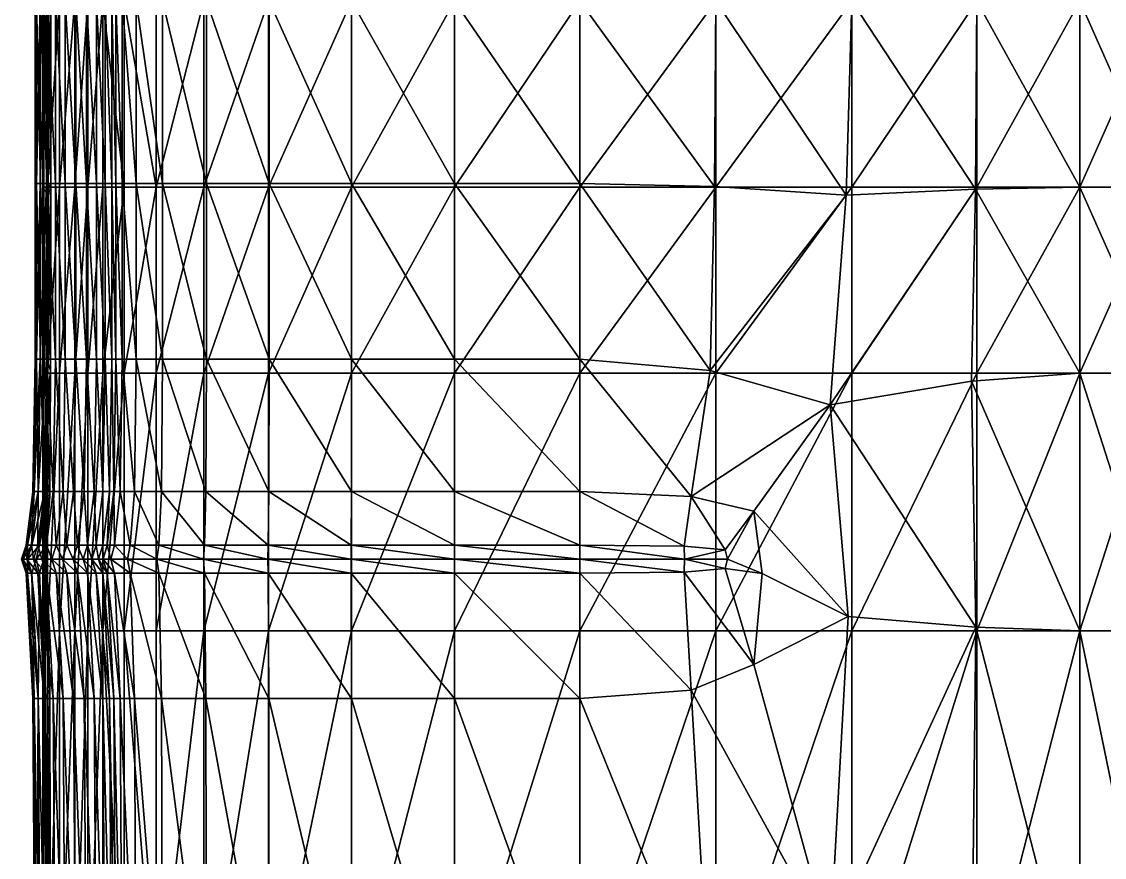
# Model space of a CAD drawing. Header units: centimetres. Extents: x -535 to 535, y -497 to 497.
# Drawn here: x -535.2 to -335.9, y 119.2 to 272.9 of the extents above; entities that cross this region are included whole.
import ezdxf

# ---------------------------------------------------------------- set-up
doc = ezdxf.new("R2010")
doc.units = ezdxf.units.CM
doc.layers.add('Object011', color=7, linetype='Continuous', true_color=0xe05656)

msp = doc.modelspace()

# ---------------------------------------------------------------- meshes
at = {"layer": 'Object011', "color": 31, "true_color": 0xe4b899}
mesh = msp.add_polyface(dxfattribs=at)
corners = [(-530.53, 276.72, -204.72), (-528.96, 276.72, -238.77), (-528.96, 243.14, -238.77), (-530.53, 243.14, -204.72), (-531.73, 276.72, -168.83), (-531.73, 243.14, -168.83), (-528.18, 276.73, 80.29), (-530.44, 276.73, 58.63), (-530.44, 242.5, 58.63), (-528.18, 242.5, 80.29), (-525.4, 276.72, 106.13), (-525.4, 242.49, 106.13), (-522.99, 276.72, 127.16), (-522.99, 242.49, 127.16), (-520.21, 276.72, 143.46), (-520.21, 242.49, 143.46), (-520.15, 315.6, 143.46), (-527.15, 276.72, -269.9), (-525.2, 276.72, -297.04), (-525.2, 243.14, -297.04), (-527.15, 243.14, -269.9), (-530.57, 276.72, 13.58), (-531.74, 276.72, -21.6), (-531.74, 243.14, -21.6), (-530.57, 243.14, 13.58), (-529.79, 276.72, 39.5), (-529.8, 242.62, 39.5), (-532.46, 276.72, -58.04), (-532.7, 276.72, -95.1), (-532.7, 243.14, -95.1), (-532.46, 243.14, -58.04), (-532.46, 276.72, -132.16), (-532.46, 243.14, -132.16), (-523.25, 276.72, -319.15), (-521.41, 276.72, -336.79), (-521.41, 243.14, -336.79), (-523.25, 243.14, -319.15), (-531.26, 276.73, 50.14), (-531.06, 276.73, 48.7), (-531.07, 242.14, 48.7), (-531.26, 242.5, 50.14), (-530.26, 276.73, 48.19), (-530.31, 241.04, 48.19)]
mesh.append_faces([[corners[k] for k in face] for face in [(0, 1, 2), (2, 3, 0), (4, 0, 3), (3, 5, 4), (6, 7, 8), (8, 9, 6), (10, 6, 9), (9, 11, 10), (12, 10, 11), (11, 13, 12), (14, 12, 13), (13, 15, 14), (12, 14, 16), (17, 18, 19), (19, 20, 17), (1, 17, 20), (20, 2, 1), (21, 22, 23), (23, 24, 21), (25, 21, 24), (24, 26, 25), (27, 28, 29), (29, 30, 27), (22, 27, 30), (30, 23, 22), (31, 4, 5), (5, 32, 31), (28, 31, 32), (32, 29, 28), (33, 34, 35), (35, 36, 33), (18, 33, 36), (36, 19, 18), (37, 38, 39), (39, 40, 37), (7, 37, 40), (40, 8, 7), (41, 25, 26), (26, 42, 41), (38, 41, 42), (42, 39, 38)]], dxfattribs={"vtx2": -1, "color": 31})
mesh = msp.add_polyface(dxfattribs=at)
corners = [(-501.16, 276.72, -381.83), (-489.63, 276.72, -382.53), (-489.63, 243.14, -382.53), (-501.16, 243.14, -381.83), (-509.25, 276.72, -380.43), (-509.25, 243.14, -380.43), (-432.45, 243.14, -382.77), (-455.47, 243.14, -382.77), (-455.47, 276.72, -382.77), (-489.75, 276.72, 170.1), (-474.46, 276.72, 170.91), (-474.46, 315.6, 170.91), (-489.75, 242.49, 170.1), (-474.46, 242.49, 170.91), (-455.47, 276.72, 170.91), (-455.47, 242.49, 170.91), (-517.84, 276.72, -368.83), (-516.66, 276.72, -374.37), (-516.66, 243.14, -374.37), (-517.84, 243.14, -368.83), (-518.58, 276.72, -361.04), (-518.58, 243.14, -361.04), (-519.81, 243.14, -350.56), (-518.58, 210.86, -361.04), (-520.15, 315.6, 143.46), (-520.21, 276.72, 143.46), (-516.32, 276.72, 155.13), (-516.32, 242.49, 155.13), (-520.21, 242.49, 143.46), (-510.42, 242.49, 162.94), (-510.42, 276.72, 162.94), (-516.28, 315.6, 155.13), (-501.16, 210.86, -381.83), (-489.63, 210.86, -382.53), (-474.46, 276.72, -382.77), (-474.46, 243.14, -382.77), (-432.45, 276.72, 170.91), (-501.65, 276.72, 167.69), (-501.65, 242.49, 167.69), (-514.11, 276.72, -378.08), (-514.11, 243.14, -378.08), (-517.84, 210.86, -368.83), (-516.66, 210.86, -374.37), (-519.81, 276.72, -350.56), (-521.41, 276.72, -336.79), (-521.41, 243.14, -336.79)]
mesh.append_faces([[corners[k] for k in face] for face in [(0, 1, 2), (2, 3, 0), (4, 0, 3), (3, 5, 4), (6, 7, 8), (9, 10, 11), (10, 9, 12), (12, 13, 10), (14, 10, 13), (13, 15, 14), (16, 17, 18), (18, 19, 16), (20, 16, 19), (19, 21, 20), (22, 21, 23), (24, 25, 26), (27, 26, 25), (25, 28, 27), (26, 27, 29), (29, 30, 26), (31, 26, 30), (5, 3, 32), (3, 2, 33), (34, 8, 7), (7, 35, 34), (1, 34, 35), (35, 2, 1), (36, 14, 15), (37, 30, 29), (29, 38, 37), (9, 37, 38), (38, 12, 9), (39, 4, 5), (5, 40, 39), (17, 39, 40), (40, 18, 17), (21, 19, 41), (19, 18, 42), (43, 20, 21), (21, 22, 43), (44, 43, 22), (22, 45, 44)]], dxfattribs={"vtx2": -1, "color": 31})
mesh = msp.add_polyface(dxfattribs=at)
corners = [(-359.36, 208.26, 170.91), (-340.37, 208.26, 170.91), (-340.37, 242.49, 170.91), (-359.36, 242.49, 170.91), (-383.37, 241.04, -382.77), (-386.35, 202.45, -382.77), (-408.41, 208.76, -382.77), (-407.66, 242.62, -382.77), (-359.61, 242.13, -382.77), (-360.35, 206.81, -382.77), (-432.45, 276.72, -382.77), (-407.42, 276.72, -382.77), (-432.45, 243.14, -382.77), (-455.47, 276.72, -382.77), (-432.45, 208.26, 170.91), (-407.42, 208.26, 170.91), (-407.42, 242.49, 170.91), (-432.45, 242.49, 170.91), (-455.47, 208.26, 170.91), (-382.38, 276.72, 170.91), (-359.36, 276.72, 170.91), (-359.36, 315.6, 170.91), (-407.42, 276.72, 170.91), (-382.38, 315.6, 170.91), (-382.38, 242.49, 170.91), (-359.36, 276.72, -382.77), (-340.37, 276.72, -382.77), (-340.37, 242.49, -382.77), (-340.37, 276.72, 170.91), (-340.37, 315.6, 170.91), (-382.38, 276.72, -382.77), (-455.47, 243.14, -382.77), (-432.45, 210.86, -382.77), (-455.47, 210.86, -382.77), (-432.45, 186.49, -383.18), (-455.47, 242.49, 170.91), (-432.45, 276.72, 170.91), (-407.42, 315.6, 170.91), (-455.47, 276.72, 170.91), (-432.45, 315.6, 170.91), (-382.38, 208.26, 170.91), (-340.37, 208.26, -382.77)]
mesh.append_faces([[corners[k] for k in face] for face in [(0, 1, 2), (2, 3, 0), (4, 5, 6), (6, 7, 4), (5, 4, 8), (8, 9, 5), (10, 11, 7), (7, 12, 10), (13, 10, 12), (14, 15, 16), (16, 17, 14), (18, 14, 17), (19, 20, 21), (22, 19, 23), (19, 22, 16), (16, 24, 19), (20, 19, 24), (24, 3, 20), (25, 26, 27), (27, 8, 25), (28, 20, 3), (20, 28, 29), (30, 25, 8), (8, 4, 30), (11, 30, 4), (4, 7, 11), (31, 12, 32), (6, 32, 12), (12, 7, 6), (33, 32, 34), (35, 17, 36), (22, 36, 17), (17, 16, 22), (36, 22, 37), (38, 36, 39), (40, 0, 3), (3, 24, 40), (15, 40, 24), (24, 16, 15), (41, 9, 8), (8, 27, 41)]], dxfattribs={"vtx2": -1, "color": 31})
mesh = msp.add_polyface(dxfattribs=at)
corners = [(-313.67, 276.72, 167.69), (-305.63, 276.72, 162.91), (-305.63, 315.6, 162.91), (-325.2, 276.72, 170.1), (-313.67, 315.6, 167.69), (-325.2, 242.49, 170.1), (-313.67, 242.49, 167.69), (-305.63, 242.49, 162.91), (-340.37, 208.26, 170.91), (-325.2, 208.26, 170.1), (-340.37, 242.49, 170.91), (-298.3, 242.49, -374.37), (-300.72, 242.49, -378.08), (-300.72, 276.72, -378.08), (-305.58, 276.72, -380.43), (-305.58, 242.49, -380.43), (-313.67, 208.26, -381.83), (-325.2, 208.26, -382.53), (-325.2, 242.49, -382.53), (-313.67, 242.49, -381.83), (-305.58, 208.26, -380.43), (-340.37, 276.72, -382.77), (-325.2, 276.72, -382.53), (-340.37, 242.49, -382.77), (-300.9, 242.49, 154.98), (-300.9, 208.26, 154.98), (-298.57, 208.26, 143.24), (-298.57, 242.49, 143.24), (-305.63, 208.26, 162.91), (-313.67, 208.26, 167.69), (-359.36, 242.49, 170.91), (-340.37, 276.72, 170.91), (-325.2, 315.6, 170.1), (-300.72, 208.26, -378.08), (-298.3, 208.26, -374.37), (-313.67, 276.72, -381.83), (-340.37, 208.26, -382.77), (-300.9, 276.72, 154.98), (-298.57, 276.72, 143.24)]
mesh.append_faces([[corners[k] for k in face] for face in [(0, 1, 2), (3, 0, 4), (0, 3, 5), (5, 6, 0), (1, 0, 6), (6, 7, 1), (8, 9, 5), (5, 10, 8), (11, 12, 13), (14, 13, 12), (12, 15, 14), (16, 17, 18), (18, 19, 16), (20, 16, 19), (19, 15, 20), (21, 22, 18), (18, 23, 21), (24, 25, 26), (26, 27, 24), (25, 24, 7), (7, 28, 25), (29, 28, 7), (7, 6, 29), (9, 29, 6), (6, 5, 9), (30, 10, 31), (3, 31, 10), (10, 5, 3), (31, 3, 32), (33, 20, 15), (15, 12, 33), (34, 33, 12), (35, 14, 15), (15, 19, 35), (22, 35, 19), (19, 18, 22), (17, 36, 23), (23, 18, 17), (37, 1, 7), (7, 24, 37), (38, 37, 24), (24, 27, 38)]], dxfattribs={"vtx2": -1, "color": 31})
mesh = msp.add_polyface(dxfattribs=at)
corners = [(-525.4, 208.26, 106.13), (-522.99, 208.26, 127.16), (-522.99, 242.49, 127.16), (-525.4, 242.49, 106.13), (-527.15, 210.86, -269.9), (-525.2, 210.86, -297.04), (-525.61, 186.49, -297.08), (-528.96, 210.86, -238.77), (-527.56, 186.49, -269.92), (-528.96, 243.14, -238.77), (-527.15, 243.14, -269.9), (-525.2, 243.14, -297.04), (-530.57, 210.86, 13.58), (-529.84, 208.76, 39.51), (-529.8, 242.62, 39.5), (-530.57, 243.14, 13.58), (-531.74, 210.86, -21.6), (-531.74, 243.14, -21.6), (-532.46, 210.86, -58.04), (-532.46, 243.14, -58.04), (-532.7, 210.86, -95.1), (-532.7, 243.14, -95.1), (-532.46, 210.86, -132.16), (-532.46, 243.14, -132.16), (-531.73, 210.86, -168.83), (-531.73, 243.14, -168.83), (-523.25, 210.86, -319.15), (-523.66, 186.49, -319.19), (-523.25, 243.14, -319.15), (-521.41, 210.86, -336.79), (-531.26, 242.5, 50.14), (-531.26, 208.26, 50.14), (-530.44, 208.26, 58.63), (-530.44, 242.5, 58.63), (-531.07, 242.14, 48.7), (-531.11, 206.81, 48.71), (-530.31, 241.04, 48.19), (-530.48, 202.46, 48.2), (-530.53, 210.86, -204.72), (-530.53, 243.14, -204.72), (-529.37, 186.49, -238.79), (-528.18, 208.26, 80.29), (-528.18, 242.5, 80.29)]
mesh.append_faces([[corners[k] for k in face] for face in [(0, 1, 2), (2, 3, 0), (4, 5, 6), (7, 4, 8), (4, 7, 9), (9, 10, 4), (5, 4, 10), (10, 11, 5), (12, 13, 14), (14, 15, 12), (16, 12, 15), (15, 17, 16), (18, 16, 17), (17, 19, 18), (20, 18, 19), (19, 21, 20), (22, 20, 21), (21, 23, 22), (24, 22, 23), (23, 25, 24), (5, 26, 27), (26, 5, 11), (11, 28, 26), (29, 26, 28), (30, 31, 32), (32, 33, 30), (31, 30, 34), (34, 35, 31), (36, 37, 35), (35, 34, 36), (37, 36, 14), (14, 13, 37), (38, 24, 25), (25, 39, 38), (7, 38, 39), (39, 9, 7), (38, 7, 40), (41, 0, 3), (3, 42, 41), (32, 41, 42), (42, 33, 32)]], dxfattribs={"vtx2": -1, "color": 31})
mesh = msp.add_polyface(dxfattribs=at)
corners = [(-474.46, 210.86, -382.77), (-455.47, 210.86, -382.77), (-455.47, 186.49, -383.18), (-489.63, 210.86, -382.53), (-474.47, 186.49, -383.18), (-489.63, 243.14, -382.53), (-474.46, 243.14, -382.77), (-455.47, 243.14, -382.77), (-522.99, 208.26, 127.16), (-520.21, 208.26, 143.46), (-520.21, 242.49, 143.46), (-522.99, 242.49, 127.16), (-432.45, 242.49, 170.91), (-455.47, 242.49, 170.91), (-455.47, 208.26, 170.91), (-501.65, 208.26, 167.69), (-489.75, 208.26, 170.1), (-489.75, 242.49, 170.1), (-501.65, 242.49, 167.69), (-510.42, 208.26, 162.94), (-510.42, 242.49, 162.94), (-516.66, 210.86, -374.37), (-514.11, 210.86, -378.08), (-514.37, 186.49, -378.37), (-516.66, 243.14, -374.37), (-514.11, 243.14, -378.08), (-509.25, 210.86, -380.43), (-509.25, 243.14, -380.43), (-523.25, 210.86, -319.15), (-521.41, 210.86, -336.79), (-521.82, 186.49, -336.83), (-523.25, 243.14, -319.15), (-521.41, 243.14, -336.79), (-519.81, 210.86, -350.56), (-518.58, 210.86, -361.04), (-518.98, 186.49, -361.1), (-520.22, 186.49, -350.6), (-519.81, 243.14, -350.56), (-501.16, 210.86, -381.83), (-501.16, 243.14, -381.83), (-489.66, 186.49, -382.94), (-501.25, 186.49, -382.23), (-432.45, 210.86, -382.77), (-474.46, 208.26, 170.91), (-474.46, 242.49, 170.91), (-517.84, 210.86, -368.83), (-518.58, 243.14, -361.04), (-517.84, 243.14, -368.83), (-517.01, 186.49, -374.56), (-518.23, 186.49, -368.95), (-516.32, 208.26, 155.13), (-516.32, 242.49, 155.13)]
mesh.append_faces([[corners[k] for k in face] for face in [(0, 1, 2), (3, 0, 4), (0, 3, 5), (5, 6, 0), (1, 0, 6), (6, 7, 1), (8, 9, 10), (10, 11, 8), (12, 13, 14), (15, 16, 17), (17, 18, 15), (19, 15, 18), (18, 20, 19), (21, 22, 23), (22, 21, 24), (24, 25, 22), (26, 22, 25), (25, 27, 26), (28, 29, 30), (31, 32, 29), (33, 34, 35), (29, 33, 36), (33, 29, 32), (32, 37, 33), (34, 33, 37), (38, 26, 27), (3, 38, 39), (38, 3, 40), (26, 38, 41), (42, 1, 7), (43, 14, 13), (13, 44, 43), (16, 43, 44), (44, 17, 16), (45, 34, 46), (21, 45, 47), (45, 21, 48), (34, 45, 49), (50, 19, 20), (20, 51, 50), (9, 50, 51), (51, 10, 9)]], dxfattribs={"vtx2": -1, "color": 31})
mesh = msp.add_polyface(dxfattribs=at)
corners = [(-530.57, 210.86, 13.58), (-531.74, 210.86, -21.6), (-532.13, 186.49, -21.59), (-530.89, 186.49, 13.59), (-529.84, 208.76, 39.51), (-530.01, 185.58, 39.52), (-532.46, 210.86, -58.04), (-532.7, 210.86, -95.1), (-533.11, 186.49, -95.1), (-532.87, 186.49, -58.03), (-532.46, 210.86, -132.16), (-531.73, 210.86, -168.83), (-532.15, 186.49, -168.84), (-532.87, 186.49, -132.17), (-531.26, 208.26, 50.14), (-531.26, 160.83, 50.14), (-530.44, 160.83, 58.63), (-530.44, 208.26, 58.63), (-531.11, 206.81, 48.71), (-530.48, 202.46, 48.2), (-530.38, 182.87, 48.19), (-530.92, 163.47, 48.22), (-531.22, 161.49, 48.71), (-529.37, 186.49, -238.79), (-530.94, 186.49, -204.74), (-530.53, 210.86, -204.72), (-531.86, 176.63, 13.63), (-530.64, 176.41, 39.56), (-533.3, 176.63, -21.56), (-534.11, 176.63, -58.02), (-534.35, 176.63, -95.1), (-534.11, 176.63, -132.18), (-533.38, 176.63, -168.88), (-530.85, 171.39, 48.22), (-530.51, 175.76, 48.21), (-532.18, 176.63, -204.79), (-530.61, 176.63, -238.85)]
mesh.append_faces([[corners[k] for k in face] for face in [(0, 1, 2), (2, 3, 0), (4, 0, 3), (3, 5, 4), (6, 7, 8), (8, 9, 6), (1, 6, 9), (9, 2, 1), (10, 11, 12), (12, 13, 10), (7, 10, 13), (13, 8, 7), (14, 15, 16), (16, 17, 14), (15, 14, 18), (19, 4, 5), (5, 20, 19), (21, 19, 20), (22, 18, 19), (23, 24, 25), (11, 25, 24), (24, 12, 11), (26, 27, 5), (5, 3, 26), (28, 26, 3), (3, 2, 28), (29, 28, 2), (2, 9, 29), (30, 29, 9), (9, 8, 30), (31, 30, 8), (8, 13, 31), (32, 31, 13), (13, 12, 32), (33, 20, 34), (27, 34, 20), (20, 5, 27), (35, 32, 12), (12, 24, 35), (36, 35, 24), (24, 23, 36)]], dxfattribs={"vtx2": -1, "color": 31})
mesh = msp.add_polyface(dxfattribs=at)
corners = [(-522.99, 208.26, 127.16), (-525.4, 208.26, 106.13), (-525.4, 160.83, 106.13), (-520.21, 208.26, 143.46), (-522.99, 160.83, 127.16), (-525.61, 186.49, -297.08), (-527.56, 186.49, -269.92), (-527.15, 210.86, -269.9), (-529.37, 186.49, -238.79), (-528.96, 210.86, -238.77), (-501.65, 208.26, 167.69), (-510.42, 208.26, 162.94), (-510.42, 160.83, 162.94), (-514.11, 210.86, -378.08), (-509.25, 210.86, -380.43), (-509.42, 186.49, -380.78), (-514.37, 186.49, -378.37), (-517.01, 186.49, -374.56), (-516.66, 210.86, -374.37), (-521.82, 186.49, -336.83), (-523.66, 186.49, -319.19), (-523.25, 210.86, -319.15), (-525.2, 210.86, -297.04), (-518.98, 186.49, -361.1), (-520.22, 186.49, -350.6), (-519.81, 210.86, -350.56), (-521.41, 210.86, -336.79), (-501.25, 186.49, -382.23), (-518.23, 186.49, -368.95), (-517.84, 210.86, -368.83), (-518.58, 210.86, -361.04), (-516.32, 208.26, 155.13), (-520.21, 160.83, 143.46), (-516.32, 160.83, 155.13), (-528.18, 208.26, 80.29), (-530.44, 208.26, 58.63), (-530.44, 160.83, 58.63), (-528.18, 160.83, 80.29), (-528.79, 176.63, -270.01), (-530.61, 176.63, -238.85), (-526.85, 176.63, -297.18), (-515.17, 176.63, -379.21), (-518.05, 176.63, -375.13), (-509.93, 176.63, -381.86), (-524.89, 176.63, -319.31), (-523.05, 176.63, -336.96), (-521.45, 176.63, -350.73), (-520.2, 176.63, -361.28), (-501.52, 176.63, -383.41), (-519.4, 176.63, -369.29)]
mesh.append_faces([[corners[k] for k in face] for face in [(0, 1, 2), (3, 0, 4), (5, 6, 7), (6, 8, 9), (10, 11, 12), (13, 14, 15), (15, 16, 13), (16, 17, 18), (19, 20, 21), (20, 5, 22), (23, 24, 25), (24, 19, 26), (27, 15, 14), (17, 28, 29), (28, 23, 30), (31, 3, 32), (11, 31, 33), (34, 35, 36), (36, 37, 34), (1, 34, 37), (37, 2, 1), (38, 39, 8), (8, 6, 38), (40, 38, 6), (6, 5, 40), (41, 42, 17), (17, 16, 41), (43, 41, 16), (16, 15, 43), (44, 40, 5), (5, 20, 44), (45, 44, 20), (20, 19, 45), (46, 45, 19), (19, 24, 46), (47, 46, 24), (24, 23, 47), (48, 43, 15), (49, 47, 23), (23, 28, 49), (42, 49, 28), (28, 17, 42)]], dxfattribs={"vtx2": -1, "color": 31})
mesh = msp.add_polyface(dxfattribs=at)
corners = [(-455.47, 186.49, -383.18), (-474.47, 186.49, -383.18), (-474.46, 210.86, -382.77), (-489.66, 186.49, -382.94), (-489.63, 210.86, -382.53), (-432.45, 208.26, 170.91), (-455.47, 208.26, 170.91), (-455.47, 160.83, 170.91), (-432.45, 160.83, 170.91), (-489.75, 208.26, 170.1), (-501.65, 208.26, 167.69), (-501.65, 160.83, 167.69), (-489.75, 160.83, 170.1), (-501.25, 186.49, -382.23), (-501.16, 210.86, -381.83), (-432.45, 186.49, -383.18), (-455.47, 210.86, -382.77), (-474.46, 208.26, 170.91), (-474.46, 160.83, 170.91), (-474.5, 176.63, -384.42), (-489.77, 176.63, -384.17), (-455.48, 176.63, -384.42), (-455.49, 174.03, -385.24), (-474.52, 174.03, -385.24), (-489.84, 174.03, -384.98), (-432.45, 171.43, -384.42), (-455.48, 171.43, -384.42), (-432.45, 174.03, -385.24), (-413.24, 171.65, -384.28), (-501.52, 171.43, -383.41), (-489.77, 171.43, -384.17), (-489.66, 148.38, -382.94), (-501.7, 174.03, -384.2), (-474.5, 171.43, -384.42), (-455.47, 148.38, -383.18), (-509.42, 186.49, -380.78), (-501.52, 176.63, -383.41), (-509.93, 176.63, -381.86), (-432.45, 176.63, -384.42), (-413.24, 176.41, -384.28)]
mesh.append_faces([[corners[k] for k in face] for face in [(0, 1, 2), (1, 3, 4), (5, 6, 7), (7, 8, 5), (9, 10, 11), (11, 12, 9), (3, 13, 14), (15, 0, 16), (17, 9, 12), (12, 18, 17), (6, 17, 18), (18, 7, 6), (19, 20, 3), (3, 1, 19), (21, 19, 1), (1, 0, 21), (19, 21, 22), (22, 23, 19), (20, 19, 23), (23, 24, 20), (25, 26, 22), (22, 27, 25), (28, 25, 27), (29, 30, 31), (30, 29, 32), (32, 24, 30), (33, 26, 34), (33, 30, 24), (24, 23, 33), (26, 33, 23), (23, 22, 26), (35, 13, 36), (20, 36, 13), (13, 3, 20), (36, 20, 24), (24, 32, 36), (37, 36, 32), (38, 21, 0), (0, 15, 38), (39, 38, 15), (21, 38, 27), (27, 22, 21)]], dxfattribs={"vtx2": -1, "color": 31})
mesh = msp.add_polyface(dxfattribs=at)
corners = [(-340.37, 208.26, 170.91), (-359.36, 208.26, 170.91), (-359.36, 160.83, 170.91), (-340.37, 160.83, 170.91), (-325.2, 208.26, 170.1), (-325.2, 160.83, 170.1), (-386.35, 202.45, -382.77), (-360.35, 206.81, -382.77), (-359.53, 161.49, -382.77), (-383.06, 163.47, -382.77), (-400.42, 182.87, -383.04), (-398.84, 171.39, -383.11), (-411.92, 185.58, -383.15), (-408.41, 208.76, -382.77), (-407.42, 208.26, 170.91), (-432.45, 208.26, 170.91), (-432.45, 160.83, 170.91), (-407.42, 160.83, 170.91), (-313.67, 160.83, -381.83), (-325.2, 160.83, -382.53), (-325.2, 208.26, -382.53), (-432.45, 210.86, -382.77), (-432.45, 186.49, -383.18), (-382.38, 208.26, 170.91), (-382.38, 160.83, 170.91), (-340.37, 208.26, -382.77), (-340.37, 160.83, -382.77), (-405.68, 175.76, -383.87), (-413.24, 176.41, -384.28), (-405.25, 174.03, -384.14), (-413.13, 174.03, -384.97), (-405.68, 172.3, -383.87), (-400.42, 154.63, -383.04), (-413.24, 171.65, -384.28), (-411.92, 149.94, -383.15), (-432.45, 171.43, -384.42), (-432.45, 148.38, -383.18), (-432.45, 174.03, -385.24), (-432.45, 176.63, -384.42)]
mesh.append_faces([[corners[k] for k in face] for face in [(0, 1, 2), (2, 3, 0), (4, 0, 3), (3, 5, 4), (6, 7, 8), (8, 9, 6), (10, 6, 9), (9, 11, 10), (6, 10, 12), (12, 13, 6), (14, 15, 16), (16, 17, 14), (18, 19, 20), (21, 13, 12), (12, 22, 21), (23, 14, 17), (17, 24, 23), (1, 23, 24), (24, 2, 1), (25, 20, 19), (19, 26, 25), (7, 25, 26), (26, 8, 7), (27, 28, 12), (12, 10, 27), (29, 27, 10), (10, 11, 29), (27, 29, 30), (30, 28, 27), (31, 29, 11), (11, 32, 31), (33, 31, 32), (32, 34, 33), (31, 33, 30), (30, 29, 31), (35, 33, 34), (34, 36, 35), (37, 30, 33), (22, 12, 28), (38, 28, 30), (30, 37, 38), (32, 11, 9)]], dxfattribs={"vtx2": -1, "color": 31})
mesh = msp.add_polyface(dxfattribs=at)
corners = [(-525.4, 160.83, 106.13), (-522.99, 160.83, 127.16), (-522.99, 208.26, 127.16), (-520.21, 160.83, 143.46), (-520.21, 208.26, 143.46), (-510.42, 160.83, 162.94), (-501.65, 160.83, 167.69), (-501.65, 208.26, 167.69), (-516.32, 160.83, 155.13), (-516.32, 208.26, 155.13), (-510.42, 208.26, 162.94), (-528.79, 176.63, -270.01), (-526.85, 176.63, -297.18), (-527.67, 174.03, -297.25), (-515.17, 176.63, -379.21), (-509.93, 176.63, -381.86), (-510.27, 174.03, -382.58), (-515.7, 174.03, -379.78), (-518.05, 176.63, -375.13), (-518.75, 174.03, -375.52), (-529.62, 174.03, -270.06), (-526.85, 171.43, -297.18), (-501.52, 171.43, -383.41), (-509.93, 171.43, -381.86), (-501.7, 174.03, -384.2), (-515.17, 171.43, -379.21), (-518.05, 171.43, -375.13), (-519.4, 171.43, -369.29), (-520.2, 171.43, -361.28), (-521.01, 174.03, -361.4), (-520.17, 174.03, -369.51), (-524.89, 176.63, -319.31), (-523.05, 176.63, -336.96), (-523.87, 174.03, -337.05), (-525.71, 174.03, -319.39), (-521.45, 176.63, -350.73), (-520.2, 176.63, -361.28), (-522.27, 174.03, -350.82), (-521.45, 171.43, -350.73), (-523.05, 171.43, -336.96), (-524.89, 171.43, -319.31), (-519.4, 176.63, -369.29)]
mesh.append_faces([[corners[k] for k in face] for face in [(0, 1, 2), (1, 3, 4), (5, 6, 7), (3, 8, 9), (8, 5, 10), (11, 12, 13), (14, 15, 16), (16, 17, 14), (18, 14, 17), (17, 19, 18), (20, 13, 21), (22, 23, 16), (16, 24, 22), (25, 26, 19), (19, 17, 25), (23, 25, 17), (17, 16, 23), (27, 28, 29), (29, 30, 27), (26, 27, 30), (30, 19, 26), (31, 32, 33), (33, 34, 31), (12, 31, 34), (34, 13, 12), (35, 36, 29), (29, 37, 35), (32, 35, 37), (37, 33, 32), (38, 39, 33), (33, 37, 38), (28, 38, 37), (37, 29, 28), (40, 21, 13), (13, 34, 40), (39, 40, 34), (34, 33, 39), (24, 16, 15), (41, 18, 19), (19, 30, 41), (36, 41, 30), (30, 29, 36)]], dxfattribs={"vtx2": -1, "color": 31})
mesh = msp.add_polyface(dxfattribs=at)
corners = [(-531.11, 206.81, 48.71), (-531.22, 161.49, 48.71), (-531.26, 160.83, 50.14), (-530.38, 182.87, 48.19), (-530.85, 171.39, 48.22), (-530.92, 163.47, 48.22), (-530.48, 202.46, 48.2), (-527.67, 174.03, -297.25), (-529.62, 174.03, -270.06), (-528.79, 176.63, -270.01), (-530.61, 176.63, -238.85), (-531.43, 174.03, -238.9), (-531.86, 176.63, 13.63), (-533.3, 176.63, -21.56), (-534.08, 174.03, -21.54), (-532.5, 174.03, 13.66), (-530.64, 176.41, 39.56), (-531.11, 174.03, 39.59), (-528.79, 171.43, -270.01), (-530.61, 171.43, -238.85), (-526.85, 171.43, -297.18), (-534.21, 174.03, -168.9), (-533, 174.03, -204.82), (-532.18, 171.43, -204.79), (-531.86, 171.43, 13.63), (-530.64, 171.65, 39.56), (-533.3, 171.43, -21.56), (-534.11, 176.63, -58.02), (-534.35, 176.63, -95.1), (-535.17, 174.03, -95.1), (-534.93, 174.03, -58), (-534.11, 176.63, -132.18), (-533.38, 176.63, -168.88), (-534.93, 174.03, -132.19), (-534.11, 171.43, -132.18), (-533.38, 171.43, -168.88), (-534.11, 171.43, -58.02), (-534.35, 171.43, -95.1), (-530.51, 172.3, 48.21), (-530.85, 174.03, 48.23), (-530.51, 175.76, 48.21), (-532.18, 176.63, -204.79)]
mesh.append_faces([[corners[k] for k in face] for face in [(0, 1, 2), (3, 4, 5), (6, 5, 1), (7, 8, 9), (10, 9, 8), (8, 11, 10), (12, 13, 14), (14, 15, 12), (16, 12, 15), (15, 17, 16), (18, 19, 11), (11, 8, 18), (20, 18, 8), (21, 22, 23), (19, 23, 22), (22, 11, 19), (24, 25, 17), (17, 15, 24), (15, 14, 26), (27, 28, 29), (29, 30, 27), (13, 27, 30), (30, 14, 13), (31, 32, 21), (21, 33, 31), (28, 31, 33), (33, 29, 28), (29, 33, 34), (33, 21, 35), (14, 30, 36), (37, 36, 30), (30, 29, 37), (38, 39, 17), (17, 25, 38), (40, 39, 4), (40, 16, 17), (17, 39, 40), (41, 10, 11), (11, 22, 41), (32, 41, 22), (22, 21, 32)]], dxfattribs={"vtx2": -1, "color": 31})
mesh = msp.add_polyface(dxfattribs=at)
corners = [(-528.79, 171.43, -270.01), (-526.85, 171.43, -297.18), (-525.61, 148.38, -297.08), (-527.56, 148.38, -269.92), (-530.61, 171.43, -238.85), (-529.37, 148.38, -238.79), (-532.18, 171.43, -204.79), (-530.94, 148.38, -204.74), (-533.38, 171.43, -168.88), (-532.15, 148.38, -168.84), (-534.21, 174.03, -168.9), (-501.25, 148.38, -382.23), (-509.42, 148.38, -380.78), (-509.93, 171.43, -381.86), (-515.17, 171.43, -379.21), (-514.37, 148.38, -378.37), (-518.05, 171.43, -375.13), (-517.01, 148.38, -374.56), (-519.4, 171.43, -369.29), (-518.23, 148.38, -368.95), (-520.2, 171.43, -361.28), (-518.98, 148.38, -361.1), (-531.86, 171.43, 13.63), (-533.3, 171.43, -21.56), (-532.13, 148.38, -21.59), (-530.64, 171.65, 39.56), (-530.89, 148.38, 13.59), (-530.01, 149.94, 39.52), (-532.5, 174.03, 13.66), (-534.11, 171.43, -132.18), (-534.35, 171.43, -95.1), (-532.87, 148.38, -132.17), (-535.17, 174.03, -95.1), (-534.93, 174.03, -132.19), (-534.11, 171.43, -58.02), (-533.11, 148.38, -95.1), (-532.87, 148.38, -58.03), (-534.08, 174.03, -21.54), (-521.45, 171.43, -350.73), (-520.22, 148.38, -350.6), (-523.05, 171.43, -336.96), (-521.82, 148.38, -336.83), (-524.89, 171.43, -319.31), (-523.66, 148.38, -319.19), (-530.51, 172.3, 48.21), (-530.38, 154.63, 48.19), (-530.85, 174.03, 48.23), (-530.85, 171.39, 48.22), (-530.92, 163.47, 48.22)]
mesh.append_faces([[corners[k] for k in face] for face in [(0, 1, 2), (2, 3, 0), (4, 0, 3), (3, 5, 4), (6, 4, 5), (5, 7, 6), (8, 6, 7), (7, 9, 8), (6, 8, 10), (11, 12, 13), (14, 13, 12), (12, 15, 14), (16, 14, 15), (15, 17, 16), (18, 16, 17), (17, 19, 18), (20, 18, 19), (19, 21, 20), (22, 23, 24), (25, 22, 26), (26, 27, 25), (23, 22, 28), (29, 8, 9), (30, 29, 31), (29, 30, 32), (8, 29, 33), (34, 30, 35), (23, 34, 36), (34, 23, 37), (38, 20, 21), (21, 39, 38), (40, 38, 39), (39, 41, 40), (42, 40, 41), (41, 43, 42), (1, 42, 43), (43, 2, 1), (44, 25, 27), (27, 45, 44), (46, 44, 45), (45, 47, 46), (48, 47, 45)]], dxfattribs={"vtx2": -1, "color": 31})
mesh = msp.add_polyface(dxfattribs=at)
corners = [(-532.15, 148.38, -168.84), (-530.94, 148.38, -204.74), (-530.53, 84.41, -204.72), (-529.37, 148.38, -238.79), (-528.96, 84.41, -238.77), (-518.98, 148.38, -361.1), (-518.23, 148.38, -368.95), (-517.84, 84.41, -368.83), (-517.01, 148.38, -374.56), (-516.66, 84.41, -374.37), (-533.11, 148.38, -95.1), (-532.87, 148.38, -132.17), (-532.46, 84.41, -132.16), (-531.73, 84.41, -168.83), (-532.13, 148.38, -21.59), (-532.87, 148.38, -58.03), (-532.46, 84.41, -58.04), (-532.7, 84.41, -95.1), (-521.82, 148.38, -336.83), (-520.22, 148.38, -350.6), (-519.81, 84.41, -350.56), (-518.58, 84.41, -361.04), (-525.61, 148.38, -297.08), (-523.66, 148.38, -319.19), (-523.25, 84.41, -319.15), (-521.41, 84.41, -336.79), (-516.32, 87.01, 155.13), (-516.32, 160.83, 155.13), (-520.21, 160.83, 143.46), (-510.42, 87.01, 162.94), (-510.42, 160.83, 162.94), (-531.26, 87.01, 50.14), (-531.26, 160.83, 50.14), (-531.22, 161.49, 48.71), (-531.11, 91.11, 48.71), (-530.44, 87.01, 58.63), (-530.44, 160.83, 58.63), (-528.18, 87.01, 80.29), (-525.4, 87.01, 106.13), (-525.4, 160.83, 106.13), (-528.18, 160.83, 80.29), (-530.89, 148.38, 13.59), (-531.86, 171.43, 13.63), (-534.11, 171.43, -132.18), (-534.35, 171.43, -95.1), (-534.11, 171.43, -58.02), (-533.3, 171.43, -21.56), (-527.56, 148.38, -269.92), (-527.15, 84.41, -269.9), (-525.2, 84.41, -297.04), (-501.65, 160.83, 167.69), (-514.37, 148.38, -378.37), (-514.11, 84.41, -378.08), (-509.42, 148.38, -380.78), (-509.25, 84.41, -380.43), (-522.99, 160.83, 127.16), (-522.99, 87.01, 127.16), (-530.01, 149.94, 39.52), (-530.57, 84.41, 13.58), (-531.74, 84.41, -21.6), (-530.48, 103.38, 48.2), (-530.92, 163.47, 48.22), (-530.38, 154.63, 48.19), (-529.84, 89.16, 39.51)]
mesh.append_faces([[corners[k] for k in face] for face in [(0, 1, 2), (1, 3, 4), (5, 6, 7), (6, 8, 9), (10, 11, 12), (11, 0, 13), (14, 15, 16), (15, 10, 17), (18, 19, 20), (19, 5, 21), (22, 23, 24), (23, 18, 25), (26, 27, 28), (29, 30, 27), (31, 32, 33), (33, 34, 31), (32, 31, 35), (35, 36, 32), (37, 38, 39), (39, 40, 37), (35, 37, 40), (40, 36, 35), (14, 41, 42), (0, 11, 43), (11, 10, 44), (10, 15, 45), (15, 14, 46), (3, 47, 48), (47, 22, 49), (50, 30, 29), (8, 51, 52), (51, 53, 54), (28, 55, 56), (55, 39, 38), (57, 41, 58), (41, 14, 59), (60, 34, 33), (33, 61, 60), (62, 60, 61), (60, 62, 57), (57, 63, 60)]], dxfattribs={"vtx2": -1, "color": 31})
mesh = msp.add_polyface(dxfattribs=at)
corners = [(-432.45, 84.41, -382.77), (-455.47, 84.41, -382.77), (-455.47, 148.38, -383.18), (-432.45, 148.38, -383.18), (-432.45, 0, -382.77), (-455.47, 0, -382.77), (-509.42, 148.38, -380.78), (-501.25, 148.38, -382.23), (-501.16, 84.41, -381.83), (-489.63, 84.41, -382.53), (-489.66, 148.38, -382.94), (-489.63, 0, -382.53), (-501.16, 0, -381.83), (-509.25, 84.41, -380.43), (-474.46, 87.01, 170.91), (-455.47, 87.01, 170.91), (-455.47, 160.83, 170.91), (-474.46, 160.83, 170.91), (-489.75, 87.01, 170.1), (-489.75, 160.83, 170.1), (-489.75, 0, 170.1), (-474.46, 0, 170.91), (-455.47, 0, 170.91), (-455.48, 171.43, -384.42), (-432.45, 171.43, -384.42), (-501.52, 171.43, -383.41), (-509.93, 171.43, -381.86), (-474.47, 148.38, -383.18), (-474.5, 171.43, -384.42), (-489.77, 171.43, -384.17), (-432.45, 87.01, 170.91), (-432.45, 0, 170.91), (-432.45, 160.83, 170.91), (-474.46, 84.41, -382.77), (-474.46, 0, -382.77), (-501.65, 87.01, 167.69), (-501.65, 0, 167.69), (-501.65, 160.83, 167.69)]
mesh.append_faces([[corners[k] for k in face] for face in [(0, 1, 2), (2, 3, 0), (1, 0, 4), (4, 5, 1), (6, 7, 8), (9, 8, 7), (7, 10, 9), (8, 9, 11), (11, 12, 8), (13, 8, 12), (14, 15, 16), (16, 17, 14), (18, 14, 17), (17, 19, 18), (14, 18, 20), (20, 21, 14), (15, 14, 21), (21, 22, 15), (23, 24, 3), (3, 2, 23), (10, 7, 25), (26, 25, 7), (2, 27, 28), (29, 28, 27), (27, 10, 29), (30, 15, 22), (22, 31, 30), (15, 30, 32), (32, 16, 15), (33, 1, 5), (5, 34, 33), (9, 33, 34), (34, 11, 9), (33, 9, 10), (10, 27, 33), (1, 33, 27), (27, 2, 1), (18, 35, 36), (36, 20, 18), (35, 18, 19), (19, 37, 35)]], dxfattribs={"vtx2": -1, "color": 31})
mesh = msp.add_polyface(dxfattribs=at)
corners = [(-408.41, 89.16, -382.77), (-432.45, 84.41, -382.77), (-432.45, 148.38, -383.18), (-411.92, 149.94, -383.15), (-407.91, 0, -382.77), (-432.45, 0, -382.77), (-382.38, 87.01, 170.91), (-359.36, 87.01, 170.91), (-359.36, 160.83, 170.91), (-382.38, 160.83, 170.91), (-407.42, 87.01, 170.91), (-407.42, 160.83, 170.91), (-407.42, 0, 170.91), (-382.38, 0, 170.91), (-359.36, 0, 170.91), (-340.37, 87.01, -382.77), (-360.35, 91.11, -382.77), (-359.53, 161.49, -382.77), (-340.37, 160.83, -382.77), (-325.2, 87.01, -382.53), (-325.2, 160.83, -382.53), (-325.2, 0, -382.53), (-340.37, 0, -382.77), (-359.86, 0, -382.77), (-386.35, 103.38, -382.77), (-384.36, 0, -382.77), (-400.42, 154.63, -383.04), (-383.06, 163.47, -382.77), (-432.45, 87.01, 170.91), (-432.45, 0, 170.91), (-432.45, 160.83, 170.91), (-340.37, 87.01, 170.91), (-340.37, 0, 170.91), (-325.2, 87.01, 170.1), (-325.2, 0, 170.1), (-325.2, 160.83, 170.1), (-340.37, 160.83, 170.91)]
mesh.append_faces([[corners[k] for k in face] for face in [(0, 1, 2), (2, 3, 0), (1, 0, 4), (4, 5, 1), (6, 7, 8), (8, 9, 6), (10, 6, 9), (9, 11, 10), (6, 10, 12), (12, 13, 6), (7, 6, 13), (13, 14, 7), (15, 16, 17), (17, 18, 15), (19, 15, 18), (18, 20, 19), (15, 19, 21), (21, 22, 15), (16, 15, 22), (22, 23, 16), (24, 16, 23), (23, 25, 24), (0, 24, 25), (25, 4, 0), (24, 0, 3), (3, 26, 24), (27, 24, 26), (24, 27, 17), (17, 16, 24), (10, 28, 29), (29, 12, 10), (28, 10, 11), (11, 30, 28), (31, 7, 14), (14, 32, 31), (33, 31, 32), (32, 34, 33), (31, 33, 35), (35, 36, 31), (7, 31, 36), (36, 8, 7)]], dxfattribs={"vtx2": -1, "color": 31})
mesh = msp.add_polyface(dxfattribs=at)
corners = [(-530.53, 84.41, -204.72), (-531.73, 84.41, -168.83), (-532.15, 148.38, -168.84), (-528.96, 84.41, -238.77), (-530.94, 148.38, -204.74), (-501.16, 84.41, -381.83), (-509.25, 84.41, -380.43), (-509.42, 148.38, -380.78), (-517.84, 84.41, -368.83), (-518.58, 84.41, -361.04), (-518.98, 148.38, -361.1), (-516.66, 84.41, -374.37), (-518.23, 148.38, -368.95), (-516.66, 0, -374.37), (-532.46, 84.41, -132.16), (-532.7, 84.41, -95.1), (-533.11, 148.38, -95.1), (-532.87, 148.38, -132.17), (-532.46, 84.41, -58.04), (-531.74, 84.41, -21.6), (-532.13, 148.38, -21.59), (-532.87, 148.38, -58.03), (-519.81, 84.41, -350.56), (-521.41, 84.41, -336.79), (-521.82, 148.38, -336.83), (-520.22, 148.38, -350.6), (-519.81, 0, -350.56), (-523.25, 84.41, -319.15), (-525.2, 84.41, -297.04), (-525.61, 148.38, -297.08), (-523.66, 148.38, -319.19), (-521.41, 0, -336.79), (-523.25, 0, -319.15), (-520.21, 160.83, 143.46), (-520.21, 87.01, 143.46), (-516.32, 87.01, 155.13), (-516.32, 0, 155.13), (-510.42, 0, 162.94), (-510.42, 87.01, 162.94), (-516.32, 160.83, 155.13), (-531.26, 0, 50.14), (-531.26, 87.01, 50.14), (-531.11, 91.11, 48.71), (-530.44, 0, 58.63), (-530.44, 87.01, 58.63), (-528.18, 87.01, 80.29), (-525.4, 87.01, 106.13), (-528.18, 0, 80.29), (-527.15, 84.41, -269.9), (-529.37, 148.38, -238.79), (-527.56, 148.38, -269.92), (-501.65, 87.01, 167.69), (-501.65, 160.83, 167.69), (-514.11, 84.41, -378.08), (-509.25, 0, -380.43), (-514.11, 0, -378.08), (-517.01, 148.38, -374.56), (-514.37, 148.38, -378.37), (-522.99, 87.01, 127.16), (-525.4, 0, 106.13), (-522.99, 0, 127.16), (-522.99, 160.83, 127.16), (-529.84, 89.16, 39.51), (-530.57, 84.41, 13.58), (-530.57, 0, 13.58), (-530.01, 149.94, 39.52), (-530.89, 148.38, 13.59), (-530.48, 103.38, 48.2), (-529.81, 0, 39.5), (-530.37, 0, 48.19)]
mesh.append_faces([[corners[k] for k in face] for face in [(0, 1, 2), (3, 0, 4), (5, 6, 7), (8, 9, 10), (11, 8, 12), (8, 11, 13), (14, 15, 16), (1, 14, 17), (18, 19, 20), (15, 18, 21), (22, 23, 24), (9, 22, 25), (23, 22, 26), (27, 28, 29), (23, 27, 30), (27, 23, 31), (28, 27, 32), (33, 34, 35), (36, 35, 34), (37, 38, 35), (39, 35, 38), (40, 41, 42), (43, 44, 41), (45, 44, 43), (46, 45, 47), (48, 3, 49), (28, 48, 50), (51, 38, 37), (38, 51, 52), (53, 6, 54), (11, 53, 55), (53, 11, 56), (6, 53, 57), (58, 46, 59), (34, 58, 60), (58, 34, 33), (46, 58, 61), (62, 63, 64), (63, 62, 65), (19, 63, 66), (67, 62, 68), (42, 67, 69)]], dxfattribs={"vtx2": -1, "color": 31})

doc.saveas('drawing.dxf')
